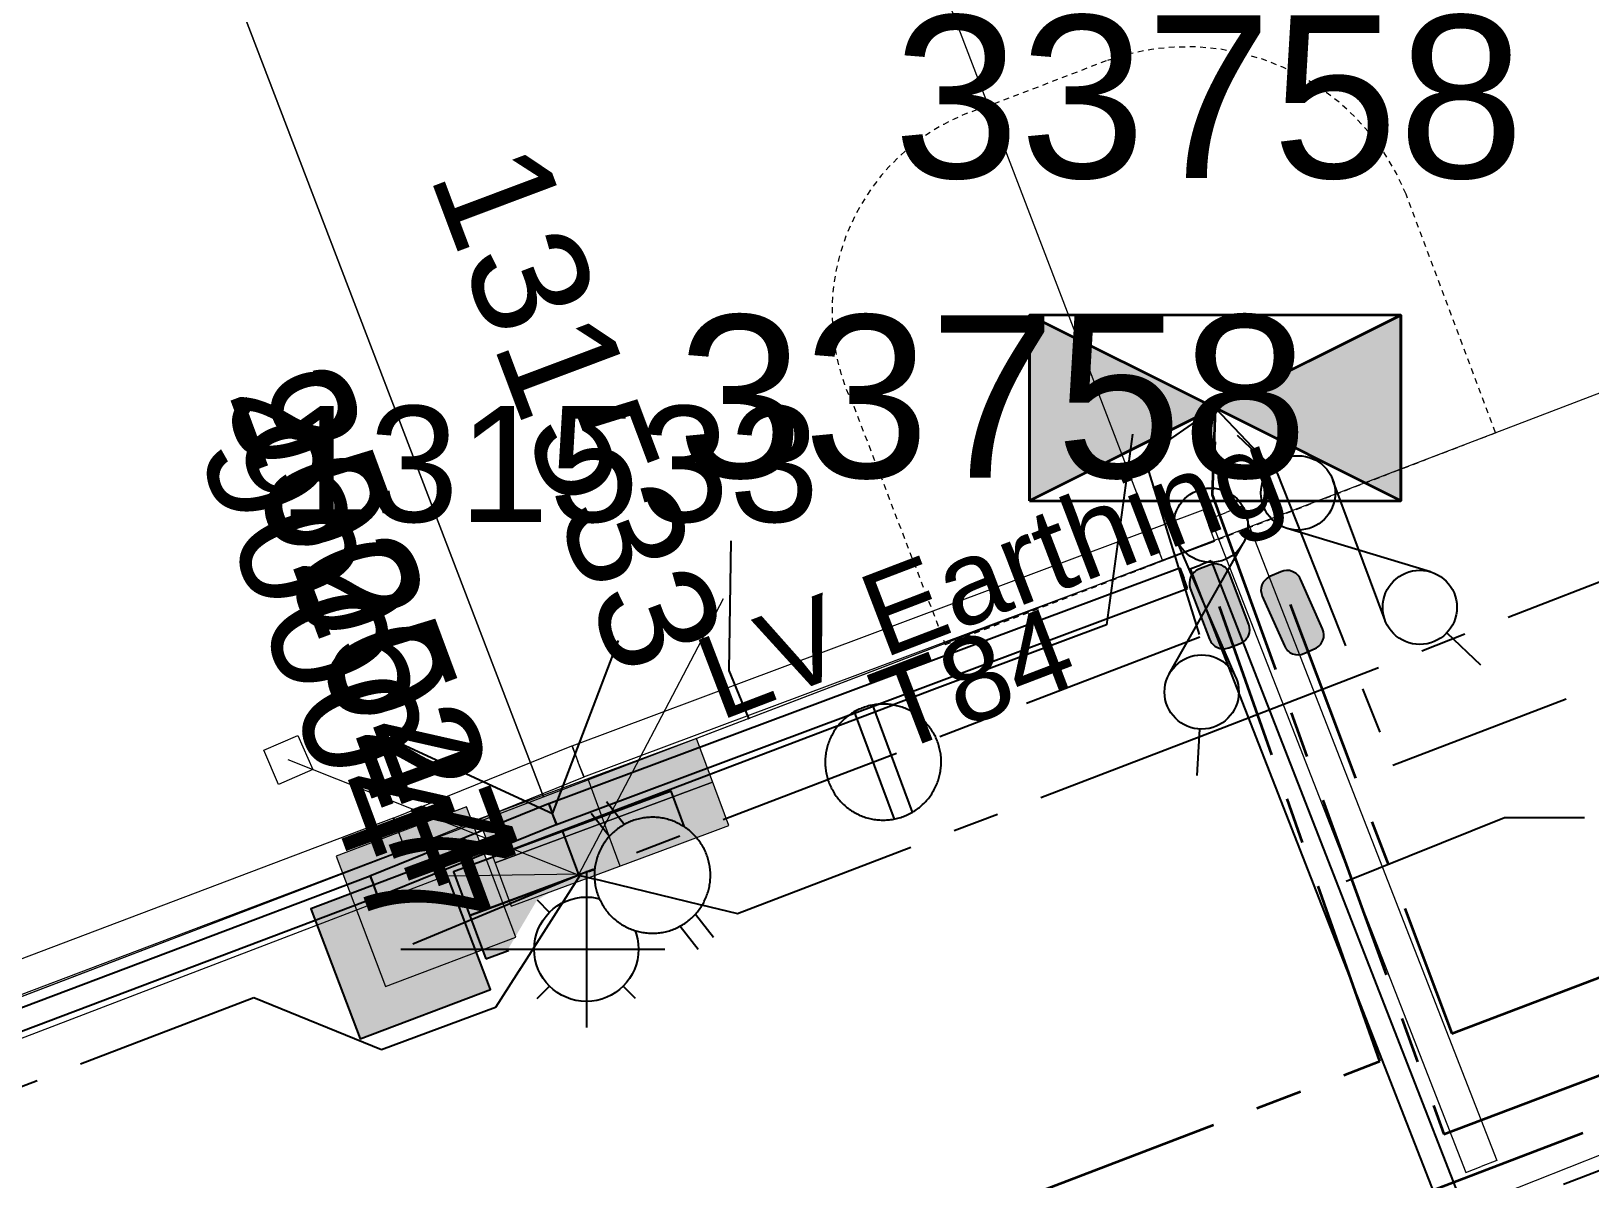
# Model space of a CAD drawing. Header units: metres. Extents: x 0 to 310918, y 0 to 6270107.
# Drawn here: x 310431.2 to 310464.78, y 6269860.47 to 6269885.2 of the extents above; entities that cross this region are included whole.
import ezdxf
from ezdxf.enums import TextEntityAlignment as Align

# ---------------------------------------------------------------- set-up
doc = ezdxf.new("R2010")
doc.units = ezdxf.units.M
for name, pattern in [('Cable Exist UG', [7, 4, -1, 1, -1]), ('DASHED', [19.05, 12.7, -6.35]), ('HIDDEN2', [0.1875, 0.125, -0.0625]), ('PHANTOMX2', [6.6, 3, -0.75, 0.2, -0.75, 0.2, -0.75, 0.2, -0.75])]:
    doc.linetypes.add(name, pattern=pattern)
doc.layers.get('0').update_dxf_attribs({"color": 6})
for name, color, linetype, lineweight in [('_User Miscellaneous1', 30, 'Continuous', 13), ('_User_HV_Exist', 1, 'Continuous', 35), ('_User_LV_Exist', 5, 'Continuous', 35), ('Cadastre Developer_SP_NEW', 92, 'Continuous', 15), ('Cadastre Land Parcels_SP_EXT', 118, 'Continuous', 15), ('Cadastre Other Property_SP_EXT', 138, 'DASHED', 15), ('Cadastre Roads_SP_EXT', 218, 'Continuous', 15), ('Mains_HV_EXT', 13, 'Continuous', 25), ('Mains_LV_EXT', 163, 'Continuous', 25), ('Mains_LV_SL_EXT', 135, 'Continuous', 25), ('Services_SP_EXT', 42, 'PHANTOMX2', 20)]:
    doc.layers.add(name, color=color, linetype=linetype, lineweight=lineweight)
doc.layers.add('_User Miscellaneous12', color=252, linetype='Continuous', lineweight=13, plot=False, transparency=0.75)
for name, color, linetype in [('Duct_SP_EXT', 30, 'Continuous'), ('Equip_HV_EXT', 7, 'Continuous'), ('Equip_LV_EXT', 7, 'Continuous'), ('Sub_SP_EXT', 7, 'Continuous'), ('SupportsUG_SP_LV_EXT', 7, 'Continuous'), ('SupportsUG_SP_LV_SL_EXT', 7, 'Continuous'), ('Trench_SP_EXT', 7, 'Continuous')]:
    doc.layers.add(name, color=color, linetype=linetype)
doc.layers.add('Features_HIDE', color=1, linetype='Continuous', plot=False)
doc.styles.add('COLUMN_LABEL', font='arial.ttf', dxfattribs={"height": 2})
doc.styles.add('iecARIAL', font='arial.ttf', dxfattribs={"height": 2})
doc.styles.add('POLE_LABEL', font='arial.ttf', dxfattribs={"height": 2})
doc.styles.add('SL_LABEL', font='arial.ttf', dxfattribs={"height": 2})
doc.styles.get("Standard").update_dxf_attribs({"font": 'arial.ttf'})
doc.linetypes.add('Cable E UG', pattern='A,5,-0.1,["E",Standard,S=1.5,R=0,X=0,Y=-0.75],-1.45', length=6.55)

# ---------------------------------------------------------------- blocks, each defined once
blk = doc.blocks.new('COLUMN_EXT')
blk.add_hatch(color=256).paths.add_polyline_path([(1.5, -1.5), (1.5, 1.5), (-1.5, 1.5), (-1.5, -1.5)])
blk.add_lwpolyline([(1.5, 1.5), (-1.5, 1.5), (-1.5, -1.5), (1.5, -1.5)], close=True)
at = {"flags": 1}
blk.add_attdef('Z', (-1.813, 2.351), '', height=0.2, rotation=180, dxfattribs=at)
at = {"flags": 9}
for tag, p in [('NOTES', (-1.813, 2)), ('STREETNAME', (-1.813, 1.6)), ('SUBURB', (-1.813, 1.8)), ('LOCATION', (-1.813, 1.4)), ('LEGEND', (-1.813, 1.2)), ('USAGE', (-1.813, 1)), ('OWNED_BY', (-1.813, 0.6)), ('STATE', (-1.813, 0.8)), ('COLUMN_TYPE', (-1.813, 0.4))]:
    blk.add_attdef(tag, text='', height=0.2, rotation=180, dxfattribs=at).set_placement(p, align=Align.MIDDLE_LEFT)
for tag, style, p in [('STREET_CODE', 'COLUMN_LABEL', (-1.813, 0.2)), ('STRUCTURE_PLANT_NUMBER', 'POLE_LABEL', (-1.813, -0.031))]:
    blk.add_attdef(tag, text='', height=0.2, rotation=180, dxfattribs=dict(at, style=style)).set_placement(p, align=Align.MIDDLE_LEFT)
at = {"style": 'COLUMN_LABEL', "width": 0.9, "flags": 8}
blk.add_attdef('ASSET_NUM', text='', height=2, rotation=270, dxfattribs=at).set_placement((2, -4), align=Align.MIDDLE_LEFT)
blk = doc.blocks.new('PILLAR_EXT')
blk.add_hatch(color=256).paths.add_polyline_path([(-2.5, 1), (-2.5, -1), (2.5, -1), (2.5, 1)])
for p, q in [((0, 1), (0, -1)), ((-2.5, 0), (2.5, 0))]:
    blk.add_line(p, q)
at = {"ltscale": 10}
blk.add_line((2.5, 0), (-2.5, 0), dxfattribs=at)
blk.add_lwpolyline([(-2.5, -1), (-1.25, -1), (1.25, -1), (2.5, -1), (2.5, 1), (-2.5, 1)], close=True)
at = {"width": 0.9, "flags": 8}
blk.add_attdef('ASSET_NUM', text='', height=2, rotation=90, dxfattribs=at).set_placement((-2, 4), align=Align.MIDDLE_LEFT)
for tag, p, flags in [('OWNED_BY', (0, -0.2), 9), ('STATE', (0, -0.4), 9), ('SUPPORT_TYPE', (0, -0.6), 9), ('USAGE', (0, -0.8), 9), ('LEGEND', (0, -1), 9), ('LOCATION', (0, -1.2), 9), ('NOTES', (0, -1.4), 9), ('STREETNAME', (0, -1.8), 9), ('PARENT', (0, -1.6), 9), ('SUBURB', (0, -2), 1)]:
    blk.add_attdef(tag, p, '', height=0.2, dxfattribs=dict(flags=flags))
blk = doc.blocks.new('SL_LANTERN_EXT')
at = {"flags": 9}
for tag, p in [('LRATECODE', (-7.4, 0)), ('LOUTREACHVOCAB', (-7.2, 0)), ('LOUTREACH', (-7, 0)), ('LANTNUMBER', (-6.6, 0)), ('LNEW', (-6.4, 0)), ('LMASTVOCAB', (-6.2, 0)), ('LMAST', (-6, 0)), ('LLAMPVOCAB', (-5.8, 0)), ('LLAMP', (-5.6, 0)), ('LEXIST', (-5.4, 0)), ('LCHARGE3PERCENT', (-5.2, 0)), ('LCHARGE3', (-5, 0)), ('LCHARGE2PERCENT', (-4.8, 0)), ('LCHARGE2', (-4.6, 0)), ('LCHARGE1PERCENT', (-4.4, 0)), ('LCHARGE1', (-4.2, 0)), ('LCATEGORY', (-4, 0)), ('LBRACKETVOCAB', (-3.8, 0)), ('LBRACKET', (-3.6, 0)), ('LKINGHEIGHT', (-3.4, 0)), ('CREPLACE', (-3.2, 0)), ('CREMOVE', (-3, 0)), ('CNUMBER', (-2.8, 0)), ('CNEW', (-2.6, 0)), ('CEXIST', (-2.4, 0)), ('USAGE', (-2.2, 0)), ('STATE', (-2, 0)), ('OWNED_BY', (-1.8, 0)), ('ORIENTATION', (-1.6, 0)), ('OPERATING_VOLTAGE', (-1.4, 0)), ('NO_PHASES', (-1.2, 0)), ('LANTERN_TYPE', (-1, 0)), ('LANTERN_PURPOSE', (-0.8, 0)), ('CONTROL_TYPE', (-0.6, 0)), ('CONSTRUCTED_VOLTAGE', (-0.4, 0))]:
    blk.add_attdef(tag, text='', height=0.001, rotation=270, dxfattribs=at).set_placement(p, align=Align.MIDDLE_LEFT)
at = {"style": 'SL_LABEL', "flags": 9}
blk.add_attdef('STREET_CODE', text='', height=0.001, rotation=270, dxfattribs=at).set_placement((0.001, 0), align=Align.MIDDLE_LEFT)
at = {"flags": 1}
blk.add_attdef('Z', (0, 0), '', height=0.001, rotation=270, dxfattribs=at)
at = {"width": 0.9}
blk.add_attdef('LNUMBER', text='', height=1, dxfattribs=at).set_placement((7, -1), align=Align.MIDDLE_LEFT)
at = {"flags": 9}
for tag, p in [('LREMOVE', (0, -7.6)), ('LREPLACE', (0, -7.8)), ('LTYPE', (0, -8)), ('LTYPEVOCAB', (0, -8.2)), ('LEGEND', (0, -8.4)), ('SUBURB', (0, -8.6)), ('STREETNAME', (0, -8.8)), ('LOCATION', (0, -9)), ('NOTES', (0, -9.2)), ('MAINTAINED_BY', (0, -9.863))]:
    blk.add_attdef(tag, text='', height=0.001, dxfattribs=at).set_placement(p, align=Align.MIDDLE_LEFT)
blk.add_attdef('OPERATED_BY', (0, -9.607), '', height=0.001, dxfattribs=at)
at = {"layer": 'Features_HIDE', "width": 0.9}
blk.add_attdef('ASSET_NUM', text='', height=1, dxfattribs=at).set_placement((7, 1), align=Align.MIDDLE_LEFT)
at = {"transparency": 33554651}
blk.add_wipeout([(5.688, 0), (5.061, -1.061), (4, -1.688), (2.939, -1.061), (2.313, 0), (2.939, 1.061), (4, 1.687), (5.061, 1.061)], dxfattribs=at)
for p, q in [((4, 1.687), (4, 0)), ((2.939, 1.061), (3.205, 0.795)), ((5.061, 1.061), (4.795, 0.795)), ((0, 0), (4, 0)), ((4, 0), (5.688, 0)), ((4, 0), (4, -1.688)), ((2.939, -1.061), (3.205, -0.795)), ((5.061, -1.061), (4.795, -0.795))]:
    blk.add_line(p, q)
blk.add_circle((4, 0), 1.125)
blk = doc.blocks.new('CCP_EXT')
at = {"flags": 9}
for tag, p in [('OWNED_BY', (0, -1)), ('USAGE', (0, -1.2)), ('LEGEND', (0, -1.4)), ('LIFE_SUPPORT', (0, -1.6)), ('STATE', (0, -1.8)), ('NOTES', (0, -2))]:
    blk.add_attdef(tag, text='', height=0.2, dxfattribs=at).set_placement(p, align=Align.MIDDLE_LEFT)
at = {"transparency": 33554651}
blk.add_wipeout([(0, 0.566), (0.566, 0), (0, -0.566), (-0.566, 0)], dxfattribs=at)
blk.add_lwpolyline([(-0.566, 0), (0, 0.566), (0.566, 0), (0, -0.566), (-0.566, 0)])
at = {"flags": 1}
blk.add_attdef('Z', (0, 0), '', height=0.2, dxfattribs=at)
at = {"flags": 9}
for tag, p in [('CCP_TYPE', (0, 0)), ('CONSTRUCTED_VOLTAGE', (0, -0.2)), ('NO_PHASES', (0, -0.4)), ('OPERATING_VOLTAGE', (0, -0.6)), ('ORIENTATION', (0, -0.8))]:
    blk.add_attdef(tag, text='', height=0.2, dxfattribs=at).set_placement(p, align=Align.MIDDLE_LEFT)
blk = doc.blocks.new('HV_STJ_EXT')
h = blk.add_hatch(color=256)
edge = h.paths.add_edge_path()
edge.add_ellipse((-0.586, 0.131), major_axis=(0.226, 0.226), ratio=1, start_angle=45, end_angle=135)
edge.add_line((-0.906, 0.131), (-0.906, -0.131))
edge.add_ellipse((-0.586, -0.131), major_axis=(0.226, 0.226), ratio=1, start_angle=135, end_angle=225)
edge.add_line((-0.586, -0.451), (0.586, -0.451))
edge.add_ellipse((0.586, -0.131), major_axis=(-0.226, 0.226), ratio=1, start_angle=135, end_angle=225)
edge.add_line((0.906, -0.131), (0.906, 0.131))
edge.add_ellipse((0.586, 0.131), major_axis=(-0.226, 0.226), ratio=1, start_angle=225, end_angle=315)
edge.add_line((0.586, 0.451), (-0.586, 0.451))
blk.add_lwpolyline([(-0.906, 0.131), (-0.906, -0.131, 0.414214), (-0.586, -0.451), (0.586, -0.451, 0.414214), (0.906, -0.131), (0.906, 0.131, 0.414214), (0.586, 0.451), (-0.586, 0.451, 0.414214)], format="xyb", close=True)
for tag, flags, p in [('ORIENTATION', 9, (1.5, 0)), ('USAGE', 9, (1.5, -0.2)), ('LEGEND', 9, (1.5, -0.4)), ('NOTES', 9, (1.5, -0.6)), ('Z', 1, (1.5, -0.8))]:
    blk.add_attdef(tag, text='', height=0.2, dxfattribs=dict(flags=flags)).set_placement(p, align=Align.MIDDLE_LEFT)
blk = doc.blocks.new('LV_UG_DFUSE_CLOSED_EXT')
for points in [[(5.04, 0.726), (2.156, -0.717)], [(5.049, -0.707), (2.156, 0.717)], [(1, 0), (0, 0)], [(6.2, 0.013), (7.2, 0.013)]]:
    blk.add_lwpolyline(points)
for centre in [(1.8, 0), (5.4, 0.011)]:
    blk.add_circle(centre, 0.8)
at = {"flags": 9}
for tag, p in [('ACTUAL_STATUS', (0, 0)), ('CONSTRUCTED_VOLTAGE', (0, -0.2)), ('NO_PHASES', (0, -0.4)), ('OPERATING_VOLTAGE', (0, -0.6)), ('ORIENTATION', (0, -0.8)), ('STATE', (0, -1)), ('SWITCH_TYPE', (0, -1.2)), ('USAGE', (0, -1.4)), ('NOTES', (0, -1.6))]:
    blk.add_attdef(tag, text='', height=0.2, dxfattribs=at).set_placement(p, align=Align.MIDDLE_LEFT)
at = {"flags": 1}
blk.add_attdef('Z', (0, 0), '', height=0.2, dxfattribs=at)
blk = doc.blocks.new('LV_UG_LINKS_OPEN_EXT')
at = {"layer": 'Equip_LV_EXT'}
for tag, height, flags, p in [('ACTUAL_STATUS', 0.167, 9, (3.167, -1.667)), ('CONSTRUCTED_VOLTAGE', 0.167, 9, (3.167, -1.833)), ('NO_PHASES', 0.167, 9, (3.167, -2)), ('OPERATING_VOLTAGE', 0.2, 9, (3, -2.6)), ('ORIENTATION', 0.2, 9, (3, -2.8)), ('STATE', 0.2, 9, (3, -3)), ('SWITCH_TYPE', 0.2, 9, (3, -3.2)), ('USAGE', 0.2, 9, (3, -3.4)), ('NOTES', 0.2, 9, (3, -3.6)), ('OWNED_BY', 0.2, 9, (3, -3.8)), ('OPERATED_BY', 0.2, 9, (3, -4)), ('MAINTAINED_BY', 0.2, 9, (3, -4.2)), ('NUMBER_OF_PHASES', 0.2, 9, (3, -4.4)), ('TYPE', 0.2, 9, (3, -4.6)), ('Z', 0.2, 1, (3, -4.8))]:
    blk.add_attdef(tag, text='', height=height, dxfattribs=dict(at, flags=flags)).set_placement(p, align=Align.MIDDLE_LEFT)
at = {"transparency": 33554651}
blk.add_wipeout([(4, 1.25), (3.969, 1.25), (3.939, 1.248), (3.908, 1.247), (3.877, 1.244), (3.847, 1.241), (3.817, 1.236), (3.786, 1.232), (3.756, 1.226), (3.726, 1.22), (3.696, 1.213), (3.667, 1.205), (3.637, 1.196), (3.608, 1.187), (3.579, 1.177), (3.55, 1.166), (3.522, 1.155), (3.493, 1.143), (3.466, 1.13), (3.438, 1.117), (3.411, 1.102), (3.384, 1.088), (3.357, 1.072), (3.331, 1.056), (3.306, 1.039), (3.28, 1.022), (3.255, 1.004), (3.231, 0.985), (3.207, 0.966), (3.184, 0.947), (3.161, 0.926), (3.138, 0.905), (3.116, 0.884), (3.095, 0.862), (3.074, 0.839), (3.053, 0.816), (3.034, 0.793), (3.015, 0.769), (2.996, 0.745), (2.978, 0.72), (2.961, 0.694), (2.944, 0.669), (2.928, 0.643), (2.912, 0.616), (2.898, 0.589), (2.883, 0.562), (2.87, 0.534), (2.857, 0.507), (2.845, 0.478), (2.834, 0.45), (2.823, 0.421), (2.813, 0.392), (2.804, 0.363), (2.795, 0.333), (2.787, 0.304), (2.78, 0.274), (2.774, 0.244), (2.768, 0.214), (2.764, 0.183), (2.759, 0.153), (2.756, 0.123), (2.753, 0.092), (2.752, 0.061), (2.75, 0.031), (2.75, 0), (2.75, -0.031), (2.752, -0.061), (2.753, -0.092), (2.756, -0.123), (2.759, -0.153), (2.764, -0.183), (2.768, -0.214), (2.774, -0.244), (2.78, -0.274), (2.787, -0.304), (2.795, -0.333), (2.804, -0.363), (2.813, -0.392), (2.823, -0.421), (2.834, -0.45), (2.845, -0.478), (2.857, -0.507), (2.87, -0.534), (2.883, -0.562), (2.898, -0.589), (2.912, -0.616), (2.928, -0.643), (2.944, -0.669), (2.961, -0.694), (2.978, -0.72), (2.996, -0.745), (3.015, -0.769), (3.034, -0.793), (3.053, -0.816), (3.074, -0.839), (3.095, -0.862), (3.116, -0.884), (3.138, -0.905), (3.161, -0.926), (3.184, -0.947), (3.207, -0.966), (3.231, -0.985), (3.255, -1.004), (3.28, -1.022), (3.306, -1.039), (3.331, -1.056), (3.357, -1.072), (3.384, -1.088), (3.411, -1.102), (3.438, -1.117), (3.466, -1.13), (3.493, -1.143), (3.522, -1.155), (3.55, -1.166), (3.579, -1.177), (3.608, -1.187), (3.637, -1.196), (3.667, -1.205), (3.696, -1.213), (3.726, -1.22), (3.756, -1.226), (3.786, -1.232), (3.817, -1.236), (3.847, -1.241), (3.877, -1.244), (3.908, -1.247), (3.939, -1.248), (3.969, -1.25), (4, -1.25), (4.031, -1.25), (4.061, -1.248), (4.092, -1.247), (4.123, -1.244), (4.153, -1.241), (4.183, -1.236), (4.214, -1.232), (4.244, -1.226), (4.274, -1.22), (4.304, -1.213), (4.333, -1.205), (4.363, -1.196), (4.392, -1.187), (4.421, -1.177), (4.45, -1.166), (4.478, -1.155), (4.507, -1.143), (4.534, -1.13), (4.562, -1.117), (4.589, -1.102), (4.616, -1.088), (4.643, -1.072), (4.669, -1.056), (4.694, -1.039), (4.72, -1.022), (4.745, -1.004), (4.769, -0.985), (4.793, -0.966), (4.816, -0.947), (4.839, -0.926), (4.862, -0.905), (4.884, -0.884), (4.905, -0.862), (4.926, -0.839), (4.947, -0.816), (4.966, -0.793), (4.985, -0.769), (5.004, -0.745), (5.022, -0.72), (5.039, -0.694), (5.056, -0.669), (5.072, -0.643), (5.088, -0.616), (5.102, -0.589), (5.117, -0.562), (5.13, -0.534), (5.143, -0.507), (5.155, -0.478), (5.166, -0.45), (5.177, -0.421), (5.187, -0.392), (5.196, -0.363), (5.205, -0.333), (5.213, -0.304), (5.22, -0.274), (5.226, -0.244), (5.232, -0.214), (5.236, -0.183), (5.241, -0.153), (5.244, -0.123), (5.247, -0.092), (5.248, -0.061), (5.25, -0.031), (5.25, 0), (5.25, 0.031), (5.248, 0.061), (5.247, 0.092), (5.244, 0.123), (5.241, 0.153), (5.236, 0.183), (5.232, 0.214), (5.226, 0.244), (5.22, 0.274), (5.213, 0.304), (5.205, 0.333), (5.196, 0.363), (5.187, 0.392), (5.177, 0.421), (5.166, 0.45), (5.155, 0.478), (5.143, 0.507), (5.13, 0.534), (5.117, 0.562), (5.102, 0.589), (5.088, 0.616), (5.072, 0.643), (5.056, 0.669), (5.039, 0.694), (5.022, 0.72), (5.004, 0.745), (4.985, 0.769), (4.966, 0.793), (4.947, 0.816), (4.926, 0.839), (4.905, 0.862), (4.884, 0.884), (4.862, 0.905), (4.839, 0.926), (4.816, 0.947), (4.793, 0.966), (4.769, 0.985), (4.745, 1.004), (4.72, 1.022), (4.694, 1.039), (4.669, 1.056), (4.643, 1.072), (4.616, 1.088), (4.589, 1.102), (4.562, 1.117), (4.534, 1.13), (4.507, 1.143), (4.478, 1.155), (4.45, 1.166), (4.421, 1.177), (4.392, 1.187), (4.363, 1.196), (4.333, 1.205), (4.304, 1.213), (4.274, 1.22), (4.244, 1.226), (4.214, 1.232), (4.183, 1.236), (4.153, 1.241), (4.123, 1.244), (4.092, 1.247), (4.061, 1.248), (4.031, 1.25)], dxfattribs=at).dxf.layer = 'Equip_LV_EXT'
at = {"layer": 'Equip_LV_EXT'}
for p, q in [((3.792, 1.863), (3.792, 1.232)), ((4.208, 1.863), (4.208, 1.232)), ((3.792, -1.232), (3.792, -1.863)), ((4.208, -1.232), (4.208, -1.863))]:
    blk.add_line(p, q, dxfattribs=at)
at = {"layer": 'Equip_LV_EXT', "flags": 128}
blk.add_lwpolyline([(4, 1.25), (3.969, 1.25), (3.939, 1.248), (3.908, 1.247), (3.877, 1.244), (3.847, 1.241), (3.817, 1.236), (3.786, 1.232), (3.756, 1.226), (3.726, 1.22), (3.696, 1.213), (3.667, 1.205), (3.637, 1.196), (3.608, 1.187), (3.579, 1.177), (3.55, 1.166), (3.522, 1.155), (3.493, 1.143), (3.466, 1.13), (3.438, 1.117), (3.411, 1.102), (3.384, 1.088), (3.357, 1.072), (3.331, 1.056), (3.306, 1.039), (3.28, 1.022), (3.255, 1.004), (3.231, 0.985), (3.207, 0.966), (3.184, 0.947), (3.161, 0.926), (3.138, 0.905), (3.116, 0.884), (3.095, 0.862), (3.074, 0.839), (3.053, 0.816), (3.034, 0.793), (3.015, 0.769), (2.996, 0.745), (2.978, 0.72), (2.961, 0.694), (2.944, 0.669), (2.928, 0.643), (2.912, 0.616), (2.898, 0.589), (2.883, 0.562), (2.87, 0.534), (2.857, 0.507), (2.845, 0.478), (2.834, 0.45), (2.823, 0.421), (2.813, 0.392), (2.804, 0.363), (2.795, 0.333), (2.787, 0.304), (2.78, 0.274), (2.774, 0.244), (2.768, 0.214), (2.764, 0.183), (2.759, 0.153), (2.756, 0.123), (2.753, 0.092), (2.752, 0.061), (2.75, 0.031), (2.75, 0), (2.75, -0.031), (2.752, -0.061), (2.753, -0.092), (2.756, -0.123), (2.759, -0.153), (2.764, -0.183), (2.768, -0.214), (2.774, -0.244), (2.78, -0.274), (2.787, -0.304), (2.795, -0.333), (2.804, -0.363), (2.813, -0.392), (2.823, -0.421), (2.834, -0.45), (2.845, -0.478), (2.857, -0.507), (2.87, -0.534), (2.883, -0.562), (2.898, -0.589), (2.912, -0.616), (2.928, -0.643), (2.944, -0.669), (2.961, -0.694), (2.978, -0.72), (2.996, -0.745), (3.015, -0.769), (3.034, -0.793), (3.053, -0.816), (3.074, -0.839), (3.095, -0.862), (3.116, -0.884), (3.138, -0.905), (3.161, -0.926), (3.184, -0.947), (3.207, -0.966), (3.231, -0.985), (3.255, -1.004), (3.28, -1.022), (3.306, -1.039), (3.331, -1.056), (3.357, -1.072), (3.384, -1.088), (3.411, -1.102), (3.438, -1.117), (3.466, -1.13), (3.493, -1.143), (3.522, -1.155), (3.55, -1.166), (3.579, -1.177), (3.608, -1.187), (3.637, -1.196), (3.667, -1.205), (3.696, -1.213), (3.726, -1.22), (3.756, -1.226), (3.786, -1.232), (3.817, -1.236), (3.847, -1.241), (3.877, -1.244), (3.908, -1.247), (3.939, -1.248), (3.969, -1.25), (4, -1.25), (4.031, -1.25), (4.061, -1.248), (4.092, -1.247), (4.123, -1.244), (4.153, -1.241), (4.183, -1.236), (4.214, -1.232), (4.244, -1.226), (4.274, -1.22), (4.304, -1.213), (4.333, -1.205), (4.363, -1.196), (4.392, -1.187), (4.421, -1.177), (4.45, -1.166), (4.478, -1.155), (4.507, -1.143), (4.534, -1.13), (4.562, -1.117), (4.589, -1.102), (4.616, -1.088), (4.643, -1.072), (4.669, -1.056), (4.694, -1.039), (4.72, -1.022), (4.745, -1.004), (4.769, -0.985), (4.793, -0.966), (4.816, -0.947), (4.839, -0.926), (4.862, -0.905), (4.884, -0.884), (4.905, -0.862), (4.926, -0.839), (4.947, -0.816), (4.966, -0.793), (4.985, -0.769), (5.004, -0.745), (5.022, -0.72), (5.039, -0.694), (5.056, -0.669), (5.072, -0.643), (5.088, -0.616), (5.102, -0.589), (5.117, -0.562), (5.13, -0.534), (5.143, -0.507), (5.155, -0.478), (5.166, -0.45), (5.177, -0.421), (5.187, -0.392), (5.196, -0.363), (5.205, -0.333), (5.213, -0.304), (5.22, -0.274), (5.226, -0.244), (5.232, -0.214), (5.236, -0.183), (5.241, -0.153), (5.244, -0.123), (5.247, -0.092), (5.248, -0.061), (5.25, -0.031), (5.25, 0), (5.25, 0.031), (5.248, 0.061), (5.247, 0.092), (5.244, 0.123), (5.241, 0.153), (5.236, 0.183), (5.232, 0.214), (5.226, 0.244), (5.22, 0.274), (5.213, 0.304), (5.205, 0.333), (5.196, 0.363), (5.187, 0.392), (5.177, 0.421), (5.166, 0.45), (5.155, 0.478), (5.143, 0.507), (5.13, 0.534), (5.117, 0.562), (5.102, 0.589), (5.088, 0.616), (5.072, 0.643), (5.056, 0.669), (5.039, 0.694), (5.022, 0.72), (5.004, 0.745), (4.985, 0.769), (4.966, 0.793), (4.947, 0.816), (4.926, 0.839), (4.905, 0.862), (4.884, 0.884), (4.862, 0.905), (4.839, 0.926), (4.816, 0.947), (4.793, 0.966), (4.769, 0.985), (4.745, 1.004), (4.72, 1.022), (4.694, 1.039), (4.669, 1.056), (4.643, 1.072), (4.616, 1.088), (4.589, 1.102), (4.562, 1.117), (4.534, 1.13), (4.507, 1.143), (4.478, 1.155), (4.45, 1.166), (4.421, 1.177), (4.392, 1.187), (4.363, 1.196), (4.333, 1.205), (4.304, 1.213), (4.274, 1.22), (4.244, 1.226), (4.214, 1.232), (4.183, 1.236), (4.153, 1.241), (4.123, 1.244), (4.092, 1.247), (4.061, 1.248), (4.031, 1.25)], close=True, dxfattribs=at)
blk = doc.blocks.new('LV_UG_LINKS_CLOSED_EXT')
at = {"layer": 'Equip_LV_EXT'}
for tag, flags, p in [('ACTUAL_STATUS', 9, (3, -2)), ('CONSTRUCTED_VOLTAGE', 9, (3, -2.2)), ('NO_PHASES', 9, (3, -2.4)), ('OPERATING_VOLTAGE', 9, (3, -2.6)), ('ORIENTATION', 9, (3, -2.8)), ('STATE', 9, (3, -3)), ('SWITCH_TYPE', 9, (3, -3.2)), ('USAGE', 9, (3, -3.4)), ('NOTES', 9, (3, -3.6)), ('OWNED_BY', 9, (3, -3.8)), ('OPERATED_BY', 9, (3, -4)), ('MAINTAINED_BY', 9, (3, -4.2)), ('NUMBER_OF_PHASES', 9, (3, -4.4)), ('TYPE', 9, (3, -4.6)), ('Z', 1, (3, -4.8))]:
    blk.add_attdef(tag, text='', height=0.2, dxfattribs=dict(at, flags=flags)).set_placement(p, align=Align.MIDDLE_LEFT)
at = {"transparency": 33554651}
blk.add_wipeout([(4, 1.25), (3.969, 1.25), (3.939, 1.248), (3.908, 1.247), (3.877, 1.244), (3.847, 1.241), (3.817, 1.236), (3.786, 1.232), (3.756, 1.226), (3.726, 1.22), (3.696, 1.213), (3.667, 1.205), (3.637, 1.196), (3.608, 1.187), (3.579, 1.177), (3.55, 1.166), (3.522, 1.155), (3.493, 1.143), (3.466, 1.13), (3.438, 1.117), (3.411, 1.102), (3.384, 1.088), (3.357, 1.072), (3.331, 1.056), (3.306, 1.039), (3.28, 1.022), (3.255, 1.004), (3.231, 0.985), (3.207, 0.966), (3.184, 0.947), (3.161, 0.926), (3.138, 0.905), (3.116, 0.884), (3.095, 0.862), (3.074, 0.839), (3.053, 0.816), (3.034, 0.793), (3.015, 0.769), (2.996, 0.745), (2.978, 0.72), (2.961, 0.694), (2.944, 0.669), (2.928, 0.643), (2.912, 0.616), (2.898, 0.589), (2.883, 0.562), (2.87, 0.534), (2.857, 0.507), (2.845, 0.478), (2.834, 0.45), (2.823, 0.421), (2.813, 0.392), (2.804, 0.363), (2.795, 0.333), (2.787, 0.304), (2.78, 0.274), (2.774, 0.244), (2.768, 0.214), (2.764, 0.183), (2.759, 0.153), (2.756, 0.123), (2.753, 0.092), (2.752, 0.061), (2.75, 0.031), (2.75, 0), (2.75, -0.031), (2.752, -0.061), (2.753, -0.092), (2.756, -0.123), (2.759, -0.153), (2.764, -0.183), (2.768, -0.214), (2.774, -0.244), (2.78, -0.274), (2.787, -0.304), (2.795, -0.333), (2.804, -0.363), (2.813, -0.392), (2.823, -0.421), (2.834, -0.45), (2.845, -0.478), (2.857, -0.507), (2.87, -0.534), (2.883, -0.562), (2.898, -0.589), (2.912, -0.616), (2.928, -0.643), (2.944, -0.669), (2.961, -0.694), (2.978, -0.72), (2.996, -0.745), (3.015, -0.769), (3.034, -0.793), (3.053, -0.816), (3.074, -0.839), (3.095, -0.862), (3.116, -0.884), (3.138, -0.905), (3.161, -0.926), (3.184, -0.947), (3.207, -0.966), (3.231, -0.985), (3.255, -1.004), (3.28, -1.022), (3.306, -1.039), (3.331, -1.056), (3.357, -1.072), (3.384, -1.088), (3.411, -1.102), (3.438, -1.117), (3.466, -1.13), (3.493, -1.143), (3.522, -1.155), (3.55, -1.166), (3.579, -1.177), (3.608, -1.187), (3.637, -1.196), (3.667, -1.205), (3.696, -1.213), (3.726, -1.22), (3.756, -1.226), (3.786, -1.232), (3.817, -1.236), (3.847, -1.241), (3.877, -1.244), (3.908, -1.247), (3.939, -1.248), (3.969, -1.25), (4, -1.25), (4.031, -1.25), (4.061, -1.248), (4.092, -1.247), (4.123, -1.244), (4.153, -1.241), (4.183, -1.236), (4.214, -1.232), (4.244, -1.226), (4.274, -1.22), (4.304, -1.213), (4.333, -1.205), (4.363, -1.196), (4.392, -1.187), (4.421, -1.177), (4.45, -1.166), (4.478, -1.155), (4.507, -1.143), (4.534, -1.13), (4.562, -1.117), (4.589, -1.102), (4.616, -1.088), (4.643, -1.072), (4.669, -1.056), (4.694, -1.039), (4.72, -1.022), (4.745, -1.004), (4.769, -0.985), (4.793, -0.966), (4.816, -0.947), (4.839, -0.926), (4.862, -0.905), (4.884, -0.884), (4.905, -0.862), (4.926, -0.839), (4.947, -0.816), (4.966, -0.793), (4.985, -0.769), (5.004, -0.745), (5.022, -0.72), (5.039, -0.694), (5.056, -0.669), (5.072, -0.643), (5.088, -0.616), (5.102, -0.589), (5.117, -0.562), (5.13, -0.534), (5.143, -0.507), (5.155, -0.478), (5.166, -0.45), (5.177, -0.421), (5.187, -0.392), (5.196, -0.363), (5.205, -0.333), (5.213, -0.304), (5.22, -0.274), (5.226, -0.244), (5.232, -0.214), (5.236, -0.183), (5.241, -0.153), (5.244, -0.123), (5.247, -0.092), (5.248, -0.061), (5.25, -0.031), (5.25, 0), (5.25, 0.031), (5.248, 0.061), (5.247, 0.092), (5.244, 0.123), (5.241, 0.153), (5.236, 0.183), (5.232, 0.214), (5.226, 0.244), (5.22, 0.274), (5.213, 0.304), (5.205, 0.333), (5.196, 0.363), (5.187, 0.392), (5.177, 0.421), (5.166, 0.45), (5.155, 0.478), (5.143, 0.507), (5.13, 0.534), (5.117, 0.562), (5.102, 0.589), (5.088, 0.616), (5.072, 0.643), (5.056, 0.669), (5.039, 0.694), (5.022, 0.72), (5.004, 0.745), (4.985, 0.769), (4.966, 0.793), (4.947, 0.816), (4.926, 0.839), (4.905, 0.862), (4.884, 0.884), (4.862, 0.905), (4.839, 0.926), (4.816, 0.947), (4.793, 0.966), (4.769, 0.985), (4.745, 1.004), (4.72, 1.022), (4.694, 1.039), (4.669, 1.056), (4.643, 1.072), (4.616, 1.088), (4.589, 1.102), (4.562, 1.117), (4.534, 1.13), (4.507, 1.143), (4.478, 1.155), (4.45, 1.166), (4.421, 1.177), (4.392, 1.187), (4.363, 1.196), (4.333, 1.205), (4.304, 1.213), (4.274, 1.22), (4.244, 1.226), (4.214, 1.232), (4.183, 1.236), (4.153, 1.241), (4.123, 1.244), (4.092, 1.247), (4.061, 1.248), (4.031, 1.25)], dxfattribs=at).dxf.layer = 'Equip_LV_EXT'
at = {"layer": 'Equip_LV_EXT'}
for p, q in [((3.792, 1.232), (3.792, -1.232)), ((4.208, 1.232), (4.208, -1.232))]:
    blk.add_line(p, q, dxfattribs=at)
at = {"layer": 'Equip_LV_EXT', "flags": 128}
blk.add_lwpolyline([(4, 1.25), (3.969, 1.25), (3.939, 1.248), (3.908, 1.247), (3.877, 1.244), (3.847, 1.241), (3.817, 1.236), (3.786, 1.232), (3.756, 1.226), (3.726, 1.22), (3.696, 1.213), (3.667, 1.205), (3.637, 1.196), (3.608, 1.187), (3.579, 1.177), (3.55, 1.166), (3.522, 1.155), (3.493, 1.143), (3.466, 1.13), (3.438, 1.117), (3.411, 1.102), (3.384, 1.088), (3.357, 1.072), (3.331, 1.056), (3.306, 1.039), (3.28, 1.022), (3.255, 1.004), (3.231, 0.985), (3.207, 0.966), (3.184, 0.947), (3.161, 0.926), (3.138, 0.905), (3.116, 0.884), (3.095, 0.862), (3.074, 0.839), (3.053, 0.816), (3.034, 0.793), (3.015, 0.769), (2.996, 0.745), (2.978, 0.72), (2.961, 0.694), (2.944, 0.669), (2.928, 0.643), (2.912, 0.616), (2.898, 0.589), (2.883, 0.562), (2.87, 0.534), (2.857, 0.507), (2.845, 0.478), (2.834, 0.45), (2.823, 0.421), (2.813, 0.392), (2.804, 0.363), (2.795, 0.333), (2.787, 0.304), (2.78, 0.274), (2.774, 0.244), (2.768, 0.214), (2.764, 0.183), (2.759, 0.153), (2.756, 0.123), (2.753, 0.092), (2.752, 0.061), (2.75, 0.031), (2.75, 0), (2.75, -0.031), (2.752, -0.061), (2.753, -0.092), (2.756, -0.123), (2.759, -0.153), (2.764, -0.183), (2.768, -0.214), (2.774, -0.244), (2.78, -0.274), (2.787, -0.304), (2.795, -0.333), (2.804, -0.363), (2.813, -0.392), (2.823, -0.421), (2.834, -0.45), (2.845, -0.478), (2.857, -0.507), (2.87, -0.534), (2.883, -0.562), (2.898, -0.589), (2.912, -0.616), (2.928, -0.643), (2.944, -0.669), (2.961, -0.694), (2.978, -0.72), (2.996, -0.745), (3.015, -0.769), (3.034, -0.793), (3.053, -0.816), (3.074, -0.839), (3.095, -0.862), (3.116, -0.884), (3.138, -0.905), (3.161, -0.926), (3.184, -0.947), (3.207, -0.966), (3.231, -0.985), (3.255, -1.004), (3.28, -1.022), (3.306, -1.039), (3.331, -1.056), (3.357, -1.072), (3.384, -1.088), (3.411, -1.102), (3.438, -1.117), (3.466, -1.13), (3.493, -1.143), (3.522, -1.155), (3.55, -1.166), (3.579, -1.177), (3.608, -1.187), (3.637, -1.196), (3.667, -1.205), (3.696, -1.213), (3.726, -1.22), (3.756, -1.226), (3.786, -1.232), (3.817, -1.236), (3.847, -1.241), (3.877, -1.244), (3.908, -1.247), (3.939, -1.248), (3.969, -1.25), (4, -1.25), (4.031, -1.25), (4.061, -1.248), (4.092, -1.247), (4.123, -1.244), (4.153, -1.241), (4.183, -1.236), (4.214, -1.232), (4.244, -1.226), (4.274, -1.22), (4.304, -1.213), (4.333, -1.205), (4.363, -1.196), (4.392, -1.187), (4.421, -1.177), (4.45, -1.166), (4.478, -1.155), (4.507, -1.143), (4.534, -1.13), (4.562, -1.117), (4.589, -1.102), (4.616, -1.088), (4.643, -1.072), (4.669, -1.056), (4.694, -1.039), (4.72, -1.022), (4.745, -1.004), (4.769, -0.985), (4.793, -0.966), (4.816, -0.947), (4.839, -0.926), (4.862, -0.905), (4.884, -0.884), (4.905, -0.862), (4.926, -0.839), (4.947, -0.816), (4.966, -0.793), (4.985, -0.769), (5.004, -0.745), (5.022, -0.72), (5.039, -0.694), (5.056, -0.669), (5.072, -0.643), (5.088, -0.616), (5.102, -0.589), (5.117, -0.562), (5.13, -0.534), (5.143, -0.507), (5.155, -0.478), (5.166, -0.45), (5.177, -0.421), (5.187, -0.392), (5.196, -0.363), (5.205, -0.333), (5.213, -0.304), (5.22, -0.274), (5.226, -0.244), (5.232, -0.214), (5.236, -0.183), (5.241, -0.153), (5.244, -0.123), (5.247, -0.092), (5.248, -0.061), (5.25, -0.031), (5.25, 0), (5.25, 0.031), (5.248, 0.061), (5.247, 0.092), (5.244, 0.123), (5.241, 0.153), (5.236, 0.183), (5.232, 0.214), (5.226, 0.244), (5.22, 0.274), (5.213, 0.304), (5.205, 0.333), (5.196, 0.363), (5.187, 0.392), (5.177, 0.421), (5.166, 0.45), (5.155, 0.478), (5.143, 0.507), (5.13, 0.534), (5.117, 0.562), (5.102, 0.589), (5.088, 0.616), (5.072, 0.643), (5.056, 0.669), (5.039, 0.694), (5.022, 0.72), (5.004, 0.745), (4.985, 0.769), (4.966, 0.793), (4.947, 0.816), (4.926, 0.839), (4.905, 0.862), (4.884, 0.884), (4.862, 0.905), (4.839, 0.926), (4.816, 0.947), (4.793, 0.966), (4.769, 0.985), (4.745, 1.004), (4.72, 1.022), (4.694, 1.039), (4.669, 1.056), (4.643, 1.072), (4.616, 1.088), (4.589, 1.102), (4.562, 1.117), (4.534, 1.13), (4.507, 1.143), (4.478, 1.155), (4.45, 1.166), (4.421, 1.177), (4.392, 1.187), (4.363, 1.196), (4.333, 1.205), (4.304, 1.213), (4.274, 1.22), (4.244, 1.226), (4.214, 1.232), (4.183, 1.236), (4.153, 1.241), (4.123, 1.244), (4.092, 1.247), (4.061, 1.248), (4.031, 1.25)], close=True, dxfattribs=at)
blk = doc.blocks.new('SUB_PADMOUNT_EXT')
at = {"ltscale": 10}
h = blk.add_hatch(color=256, dxfattribs=at)
h.dxf.hatch_style = 1
h.paths.add_polyline_path([(4, -2), (0, 0), (4, 2)])
h.paths.add_polyline_path([(-4, -2), (-4, 2), (0, 0)])
blk.add_line((4, 2), (-4, -2))
blk.add_lwpolyline([(-4, -2), (4, -2), (4, 2), (-4, 2)], close=True)
at = {"ltscale": 10, "flags": 128}
for points in [[(-4, -2), (-4, 2), (0, 0)], [(4, -2), (0, 0), (4, 2)]]:
    blk.add_lwpolyline(points, close=True, dxfattribs=at)
at = {"flags": 8}
blk.add_attdef('ASSET_NUM', text='', height=2.5, dxfattribs=at).set_placement((0, 5), align=Align.MIDDLE_CENTER)
for tag, flags, p in [('STREET_CODE', 9, (1.5, 0)), ('OPERATING_VOLTAGE', 9, (1.5, -0.4)), ('NO_PHASES', 9, (1.5, -0.2)), ('ORIENTATION', 9, (1.5, -0.6)), ('OWNED_BY', 9, (1.5, -0.8)), ('OPERATED_BY', 9, (1.5, -1)), ('CONSTRUCTED_VOLTAGE', 9, (1.5, -1.4)), ('MAINTAINED_BY', 9, (1.5, -1.2)), ('SECONDARY_VOLTAGE', 9, (1.5, -1.6)), ('STATE', 9, (1.5, -1.8)), ('PARENT', 9, (1.5, -2)), ('SUBSTATION_TYPE', 9, (1.5, -2.2)), ('USAGE', 9, (1.5, -2.4)), ('LEGEND', 9, (1.5, -2.6)), ('SUBURB', 9, (1.5, -2.8)), ('STREETNAME', 9, (1.5, -3)), ('LOCATION', 9, (1.5, -3.2)), ('NOTES', 9, (1.5, -3.4)), ('Z', 1, (1.5, -3.6))]:
    blk.add_attdef(tag, text='', height=0.2, dxfattribs=dict(flags=flags)).set_placement(p, align=Align.MIDDLE_LEFT)

msp = doc.modelspace()

# ---------------------------------------------------------------- linework, layer by layer
at = {"layer": '_User Miscellaneous1'}
for p, q in [((310456.451, 6269874.884), (310456.577, 6269874.547)), ((310456.609, 6269874.702), (310456.945, 6269874.833)), ((310457.28, 6269874.963), (310456.945, 6269874.833)), ((310457.28, 6269874.963), (310462.78, 6269860.864)), ((310456.704, 6269874.21), (310456.577, 6269874.547)), ((310456.609, 6269874.702), (310462.109, 6269860.602)), ((310462.109, 6269860.602), (310462.445, 6269860.733)), ((310462.78, 6269860.864), (310462.445, 6269860.733)), ((310462.884, 6269860.143), (310465.065, 6269861.006))]:
    msp.add_line(p, q, dxfattribs=at)
at = {"layer": '_User_HV_Exist', "color": 1, "linetype": 'Cable Exist UG'}
msp.add_lwpolyline([(310458.325, 6269872.844), (310461.811, 6269863.6), (310461.811, 6269863.6), (310486.349, 6269872.947), (310496.009, 6269868.62), (310498.965, 6269860.399), (310509.726, 6269832.247), (310509.726, 6269832.247), (310513.213, 6269822.852), (310515.882, 6269816.123), (310513.205, 6269809.123), (310513.205, 6269809.123), (310536.268, 6269817.692), (310571.866, 6269831.294), (310571.866, 6269831.294), (310593.018, 6269839.393), (310594.995, 6269843.677), (310612.735, 6269850.256), (310612.735, 6269850.256), (310609.935, 6269857.559), (310605.999, 6269867.824), (310602.42, 6269877.156), (310598.838, 6269886.498), (310593.95, 6269899.038)], dxfattribs=at)
at = {"layer": '_User_LV_Exist', "linetype": 'Cable Exist UG'}
msp.add_lwpolyline([(310456.713, 6269877.082), (310456.646, 6269875.21), (310461.638, 6269861.429), (310461.638, 6269861.429), (310486.29, 6269870.782), (310494.437, 6269867.132), (310497.096, 6269859.686), (310499.715, 6269853.075), (310498.894, 6269849.568)], dxfattribs=at)
at = {"layer": 'Cadastre Land Parcels_SP_EXT', "linetype": 'Continuous'}
for points in [[(310455.577, 6269873.803), (310448.367, 6269892.637), (310444.8, 6269901.963), (310431.464, 6269896.864), (310442.241, 6269868.701), (310455.577, 6269873.803)], [(310442.241, 6269868.701), (310431.464, 6269896.864), (310419.805, 6269892.407), (310430.583, 6269864.24), (310442.241, 6269868.701)]]:
    msp.add_lwpolyline(points, close=True, dxfattribs=at)
at = {"layer": 'Cadastre Other Property_SP_EXT', "linetype": 'HIDDEN2'}
msp.add_lwpolyline([(310450.897, 6269871.985), (310462.752, 6269876.549), (310460.825, 6269881.691), (310460.825, 6269881.691, 0.40188), (310454.365, 6269884.565), (310454.365, 6269884.565), (310451.798, 6269883.579), (310451.798, 6269883.579, 0.466448), (310448.924, 6269877.119), (310448.924, 6269877.119), (310450.897, 6269871.985)], format="xyb", close=True, dxfattribs=at)
msp.add_lwpolyline([(310450.897, 6269871.985), (310462.752, 6269876.549), (310460.825, 6269881.691), (310460.825, 6269881.691, 0.40188), (310454.365, 6269884.565), (310454.365, 6269884.565), (310451.798, 6269883.579), (310451.798, 6269883.579, 0.466448), (310448.924, 6269877.119), (310448.924, 6269877.119), (310450.897, 6269871.985)], format="xyb", close=True, dxfattribs=at)
at = {"layer": 'Duct_SP_EXT'}
for p, q in [((310455.949, 6269873.639), (310456.033, 6269873.414)), ((310456.176, 6269873.613), (310456.4, 6269873.7)), ((310456.176, 6269873.613), (310461.676, 6269859.513)), ((310456.624, 6269873.787), (310456.4, 6269873.7)), ((310456.624, 6269873.787), (310462.124, 6269859.687)), ((310456.117, 6269873.189), (310456.033, 6269873.414))]:
    msp.add_line(p, q, dxfattribs=at)
for points in [[(310446.276, 6269874.217), (310446.236, 6269871.427), (310446.667, 6269870.378)], [(310464.667, 6269868.247), (310462.944, 6269868.247), (310459.532, 6269866.873)], [(310464.667, 6269868.247), (310462.944, 6269868.247), (310459.532, 6269866.873)]]:
    msp.add_lwpolyline(points, dxfattribs=at)
at = {"layer": 'Mains_HV_EXT', "color": 1, "linetype": 'Cable Exist UG'}
msp.add_lwpolyline([(310458.325, 6269872.844), (310461.811, 6269863.6), (310461.811, 6269863.6), (310486.349, 6269872.947), (310496.009, 6269868.62), (310498.965, 6269860.399), (310509.726, 6269832.247), (310509.726, 6269832.247), (310513.213, 6269822.852), (310515.882, 6269816.123), (310513.205, 6269809.123), (310513.205, 6269809.123), (310536.268, 6269817.692), (310571.866, 6269831.294), (310571.866, 6269831.294), (310593.018, 6269839.393), (310594.995, 6269843.677), (310612.735, 6269850.256), (310612.735, 6269850.256), (310609.935, 6269857.559), (310605.999, 6269867.824), (310602.42, 6269877.156), (310598.838, 6269886.498), (310593.95, 6269899.038)], dxfattribs=at)
at = {"layer": 'Mains_LV_EXT', "linetype": 'Cable Exist UG'}
for points in [[(310456.713, 6269877.082), (310458.048, 6269875.677), (310460.54, 6269869.385), (310460.54, 6269869.385), (310476.582, 6269875.531), (310478.193, 6269874.544), (310478.193, 6269874.544), (310486.029, 6269877.235), (310489.281, 6269884.974), (310500.732, 6269889.19), (310500.732, 6269889.19), (310493.175, 6269908.917), (310494.083, 6269912.147)], [(310456.713, 6269877.082), (310456.646, 6269875.21), (310461.638, 6269861.429), (310461.638, 6269861.429), (310486.29, 6269870.782), (310494.437, 6269867.132), (310497.096, 6269859.686), (310499.715, 6269853.075), (310498.894, 6269849.568)]]:
    msp.add_lwpolyline(points, dxfattribs=at)

# ---------------------------------------------------------------- block references
at = {"layer": '_User_LV_Exist'}
ref = msp.add_blockref('SUB_PADMOUNT_EXT', (310456.713, 6269877.082), dxfattribs=at)
ref.add_attrib('ASSET_NUM', '33758', dxfattribs={"layer": '0', "height": 3.5}).set_placement((310463.371, 6269883.792), align=Align.MIDDLE_RIGHT)
at = {"layer": 'Equip_HV_EXT'}
for p, rotation in [((310456.806, 6269872.806), 290.804125979959), ((310458.376, 6269872.672), 293.9624889610333)]:
    msp.add_blockref('HV_STJ_EXT', p, dxfattribs=dict(at, rotation=rotation))
at = {"layer": 'Equip_LV_EXT'}
for p, rotation in [((310457.191, 6269876.489), 316.5768304400935), ((310456.72, 6269876.352), 266.7025817252257)]:
    msp.add_blockref('LV_UG_DFUSE_CLOSED_EXT', p, dxfattribs=dict(at, rotation=rotation))
at = {"layer": 'Sub_SP_EXT'}
ref = msp.add_blockref('SUB_PADMOUNT_EXT', (310456.713, 6269877.082), dxfattribs=at)
ref.add_attrib('ASSET_NUM', '33758', dxfattribs={"layer": '0', "height": 3.5}).set_placement((310458.713, 6269877.332), align=Align.MIDDLE_RIGHT)
at = {"layer": 'SupportsUG_SP_LV_EXT'}
ref = msp.add_blockref('PILLAR_EXT', (310442.996, 6269867.016), dxfattribs=dict(at, rotation=20.35320449954443))
ref.add_attrib('ASSET_NUM', '131533', dxfattribs={"layer": '0', "height": 2.5, "style": 'iecARIAL'}).set_placement((310448.184, 6269875.877), align=Align.MIDDLE_RIGHT)
at = {"layer": 'SupportsUG_SP_LV_SL_EXT'}
ref = msp.add_blockref('COLUMN_EXT', (310439.164, 6269865.418), dxfattribs=dict(at, rotation=20.72087111376055))
ref.add_attrib('ASSET_NUM', '900047', dxfattribs={"layer": '0', "height": 2.5, "rotation": 290.3624, "style": 'COLUMN_LABEL'}).set_placement((310441.164, 6269866.168), align=Align.TOP_RIGHT)

# ---------------------------------------------------------------- next in the draw order: block references
at = {"layer": 'Features_HIDE'}
ref = msp.add_blockref('SL_LANTERN_EXT', (310439.164, 6269865.417), dxfattribs=at)
ref.add_attrib('ASSET_NUM', '252524', dxfattribs={"layer": '0', "height": 2.5, "rotation": 290.3624, "style": 'iecARIAL'}).set_placement((310440.664, 6269866.917), align=Align.MIDDLE_RIGHT)

# ---------------------------------------------------------------- next in the draw order: linework, layer by layer
at = {"layer": '_User Miscellaneous1'}
for p, q in [((310442.848, 6269869.8), (310442.983, 6269869.466)), ((310442.857, 6269869.803), (310442.983, 6269869.466)), ((310396.174, 6269852.039), (310439.007, 6269868.247)), ((310439, 6269868.244), (310439.135, 6269867.91)), ((310439.007, 6269868.247), (310439.135, 6269867.91)), ((310439.262, 6269867.573), (310439.135, 6269867.91)), ((310439.27, 6269867.576), (310439.135, 6269867.91)), ((310396.429, 6269851.365), (310439.262, 6269867.573))]:
    msp.add_line(p, q, dxfattribs=at)
at = {"layer": 'Duct_SP_EXT'}
for p, q in [((310395.672, 6269850.794), (310438.505, 6269867.002)), ((310438.5, 6269867), (310438.59, 6269866.777)), ((310438.505, 6269867.002), (310438.59, 6269866.777)), ((310438.675, 6269866.553), (310438.59, 6269866.777)), ((310438.68, 6269866.555), (310438.59, 6269866.777)), ((310395.842, 6269850.345), (310438.675, 6269866.553))]:
    msp.add_line(p, q, dxfattribs=at)
at = {"layer": 'Trench_SP_EXT', "linetype": 'Cable Exist UG'}
for points in [[(310442.438, 6269868.333), (310443.95, 6269872.321)], [(310442.438, 6269868.333), (310438.401, 6269870.196)]]:
    msp.add_lwpolyline(points, dxfattribs=at)

# ---------------------------------------------------------------- next in the draw order: block references
at = {"layer": 'Services_SP_EXT', "rotation": 338.353204292494}
msp.add_blockref('CCP_EXT', (310436.743, 6269869.496), dxfattribs=at)

# ---------------------------------------------------------------- next in the draw order: linework, layer by layer
at = {"layer": 'Cadastre Developer_SP_NEW', "linetype": 'Continuous'}
msp.add_lwpolyline([(310442.241, 6269868.701), (310431.464, 6269896.864), (310419.805, 6269892.407), (310430.583, 6269864.24), (310442.241, 6269868.701)], close=True, dxfattribs=at)
at = {"layer": 'Cadastre Roads_SP_EXT', "linetype": 'Continuous'}
msp.add_lwpolyline([(310486.162, 6269866.446), (310479.867, 6269883.098), (310180.172, 6269768.419), (310186.465, 6269751.771), (310486.162, 6269866.446)], close=True, dxfattribs=at)

# ---------------------------------------------------------------- next in the draw order: block references
at = {"layer": '_User Miscellaneous1'}
ref = msp.add_blockref('COLUMN_EXT', (310439.709, 6269866.55), dxfattribs=dict(at, rotation=20.72087111376055))
ref.add_attrib('ASSET_NUM', '900047', dxfattribs={"layer": '0', "height": 2.5, "rotation": 290.3624, "style": 'COLUMN_LABEL'}).set_placement((310441.709, 6269867.3), align=Align.TOP_RIGHT)

# ---------------------------------------------------------------- next in the draw order: block references
at = {"layer": 'Equip_LV_EXT'}
for name, p, rotation in [('LV_UG_LINKS_CLOSED_EXT', (310445.809, 6269868.059), 20.35320449954443), ('LV_UG_LINKS_OPEN_EXT', (310441.445, 6269864.536), 38.2262127427228)]:
    msp.add_blockref(name, p, dxfattribs=dict(at, rotation=rotation))

# ---------------------------------------------------------------- next in the draw order: linework, layer by layer
at = {"layer": '_User Miscellaneous1'}
for p, q in [((310442.857, 6269869.803), (310456.451, 6269874.884)), ((310443.109, 6269869.129), (310456.704, 6269874.21)), ((310439, 6269868.244), (310442.848, 6269869.8)), ((310443.109, 6269869.129), (310442.983, 6269869.466)), ((310443.118, 6269869.132), (310442.983, 6269869.466)), ((310439.27, 6269867.576), (310443.118, 6269869.132))]:
    msp.add_line(p, q, dxfattribs=at)
at = {"layer": '_User Miscellaneous12'}
for points in [[(310442.996, 6269867.016), (310446.119, 6269872.974)], [(310442.996, 6269867.016), (310436.743, 6269869.496)], [(310443.007, 6269867.036), (310440.125, 6269866.988), (310440.125, 6269866.988), (310430.97, 6269863.483), (310425.026, 6269864.956)]]:
    msp.add_lwpolyline(points, dxfattribs=at)
at = {"layer": '_User_HV_Exist', "linetype": 'Cable Exist UG'}
msp.add_lwpolyline([(310107.254, 6269807.201), (310105.828, 6269811.195), (310105.828, 6269811.195), (310133.572, 6269821.816), (310135.524, 6269820.461), (310152.752, 6269827.08), (310155.872, 6269826.202), (310155.872, 6269826.202), (310153.061, 6269819.908), (310155.669, 6269813.077), (310170.035, 6269775.465), (310172.588, 6269768.5), (310177.838, 6269766.256), (310181.529, 6269756.454), (310184.359, 6269757.549), (310184.359, 6269757.549), (310191.394, 6269760.242), (310460.256, 6269863.001), (310456.806, 6269872.806)], dxfattribs=at)
at = {"layer": '_User_HV_Exist', "color": 1, "linetype": 'Cable Exist UG'}
msp.add_lwpolyline([(310249.431, 6269779.226), (310460.892, 6269860.032), (310486.26, 6269869.7), (310493.642, 6269866.345), (310493.642, 6269866.345), (310510.41, 6269821.782), (310513.053, 6269815.178), (310510.767, 6269809.534), (310512.542, 6269805.672), (310512.542, 6269805.672), (310537.367, 6269814.933), (310573.262, 6269828.66)], dxfattribs=at)
at = {"layer": 'Cadastre Developer_SP_NEW', "linetype": 'Continuous'}
msp.add_lwpolyline([(310455.577, 6269873.803), (310448.367, 6269892.637), (310444.8, 6269901.963), (310431.464, 6269896.864), (310442.241, 6269868.701), (310455.577, 6269873.803)], close=True, dxfattribs=at)
at = {"layer": 'Duct_SP_EXT'}
for p, q in [((310442.354, 6269868.558), (310455.949, 6269873.639)), ((310442.522, 6269868.108), (310456.117, 6269873.189)), ((310438.5, 6269867), (310442.348, 6269868.556)), ((310442.348, 6269868.556), (310442.438, 6269868.333)), ((310442.354, 6269868.558), (310442.438, 6269868.333)), ((310438.68, 6269866.555), (310442.528, 6269868.111)), ((310442.522, 6269868.108), (310442.438, 6269868.333)), ((310442.528, 6269868.111), (310442.438, 6269868.333))]:
    msp.add_line(p, q, dxfattribs=at)
at = {"layer": 'Mains_HV_EXT', "linetype": 'Cable E UG'}
for points in [[(310454.933, 6269876.518), (310454.372, 6269872.406), (310454.372, 6269872.406), (310450.663, 6269871.022)], [(310450.663, 6269871.022), (310441.292, 6269867.46)]]:
    msp.add_lwpolyline(points, dxfattribs=at)
at = {"layer": 'Mains_HV_EXT', "linetype": 'Cable Exist UG'}
msp.add_lwpolyline([(310107.254, 6269807.201), (310105.828, 6269811.195), (310105.828, 6269811.195), (310133.572, 6269821.816), (310135.524, 6269820.461), (310152.752, 6269827.08), (310155.872, 6269826.202), (310155.872, 6269826.202), (310153.061, 6269819.908), (310155.669, 6269813.077), (310170.035, 6269775.465), (310172.588, 6269768.5), (310177.838, 6269766.256), (310181.529, 6269756.454), (310184.359, 6269757.549), (310184.359, 6269757.549), (310191.394, 6269760.242), (310460.256, 6269863.001), (310456.806, 6269872.806)], dxfattribs=at)
at = {"layer": 'Mains_HV_EXT', "color": 1, "linetype": 'Cable Exist UG'}
msp.add_lwpolyline([(310249.431, 6269779.226), (310460.892, 6269860.032), (310486.26, 6269869.7), (310493.642, 6269866.345), (310493.642, 6269866.345), (310510.41, 6269821.782), (310513.053, 6269815.178), (310510.767, 6269809.534), (310512.542, 6269805.672), (310512.542, 6269805.672), (310537.367, 6269814.933), (310573.262, 6269828.66)], dxfattribs=at)
at = {"layer": 'Mains_LV_EXT', "linetype": 'Cable Exist UG'}
for points in [[(310442.996, 6269867.016), (310446.421, 6269866.186), (310446.421, 6269866.186), (310456.499, 6269870.043), (310456.499, 6269870.043), (310476.489, 6269877.792), (310478.596, 6269876.526), (310478.596, 6269876.526), (310484.4, 6269878.682), (310487.556, 6269885.454), (310487.556, 6269885.454), (310481.414, 6269901.726), (310478.355, 6269904.085)], [(310456.713, 6269877.082), (310455.182, 6269876.02), (310456.384, 6269872.141), (310456.384, 6269872.141), (310442.99, 6269867.014)], [(310438.086, 6269850.292), (310481.093, 6269866.849), (310481.093, 6269866.849), (310486.231, 6269868.618), (310492.864, 6269865.644), (310495.228, 6269858.972), (310498.873, 6269849.605)], [(310443.039, 6269867.03), (310441.204, 6269864.16), (310441.204, 6269864.16), (310438.754, 6269863.251), (310436, 6269864.371), (310436, 6269864.371), (310396.323, 6269849.183)]]:
    msp.add_lwpolyline(points, dxfattribs=at)
at = {"layer": 'Mains_LV_SL_EXT', "linetype": 'Cable Exist UG'}
msp.add_lwpolyline([(310443.122, 6269867.064), (310439.164, 6269865.417)], dxfattribs=at)

# ---------------------------------------------------------------- next in the draw order: block references
at = {"layer": '_User Miscellaneous1'}
ref = msp.add_blockref('PILLAR_EXT', (310443.541, 6269868.149), dxfattribs=dict(at, rotation=20.35320449954443))
ref.add_attrib('ASSET_NUM', '131533', dxfattribs={"layer": '0', "height": 2.5, "rotation": 290.6096, "style": 'iecARIAL'}).set_placement((310445.041, 6269871.649), align=Align.MIDDLE_RIGHT)

# ---------------------------------------------------------------- next in the draw order: texts
at = {"layer": 'Mains_HV_EXT'}
msp.add_text('LV Earthing', height=1.8, rotation=20.9458, dxfattribs=at).set_placement((310446.034, 6269870.33))
at = {"layer": 'Mains_LV_EXT'}
msp.add_text('T84', height=1.8, rotation=20.9458, dxfattribs=at).set_placement((310449.797, 6269869.619))

doc.saveas('drawing.dxf')
